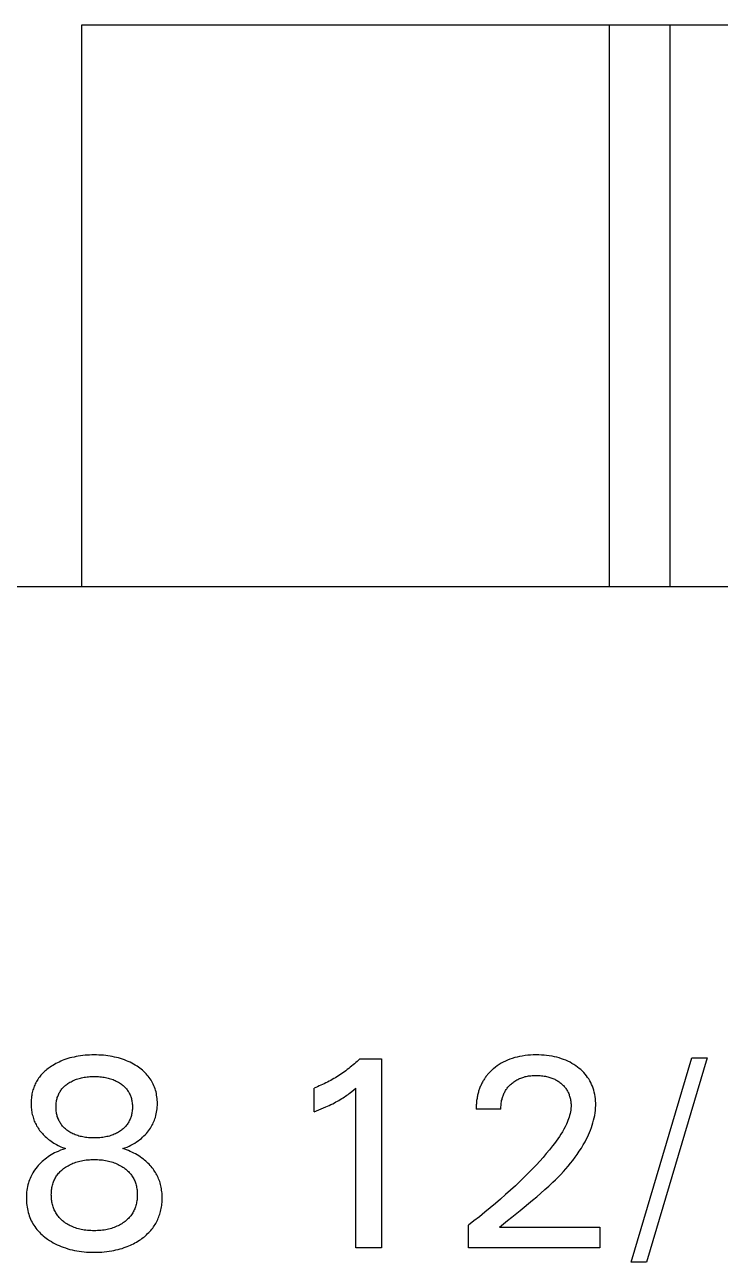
# Model space of a CAD drawing. Extents: x 0 to 420, y 0 to 297.
# Drawn here: x 154.85 to 162.89, y 229.54 to 243.86 of the extents above; entities that cross this region are included whole.
import ezdxf

# ---------------------------------------------------------------- set-up
doc = ezdxf.new("R2010")
doc.units = 0
doc.header["$LTSCALE"] = 23.1
doc.layers.add('10000_FRONT', color=7, linetype='CONTINUOUS')

msp = doc.modelspace()

# ---------------------------------------------------------------- linework, layer by layer
at = {"layer": '10000_FRONT', "color": 7, "linetype": 'CONTINUOUS'}
for p, q in [((155.513, 237.356), (155.513, 243.856)), ((155.513, 243.856), (169.763, 243.856)), ((161.613, 237.356), (161.613, 243.856)), ((162.313, 237.356), (162.313, 243.856)), ((182.263, 237.356), (148.763, 237.356)), ((155.398, 231.91), (155.375, 231.904)), ((155.422, 231.915), (155.398, 231.91)), ((155.446, 231.92), (155.422, 231.915)), ((155.47, 231.925), (155.446, 231.92)), ((155.496, 231.929), (155.47, 231.925)), ((155.523, 231.932), (155.496, 231.929)), ((155.549, 231.935), (155.523, 231.932)), ((155.576, 231.937), (155.549, 231.935)), ((155.602, 231.938), (155.576, 231.937)), ((155.629, 231.939), (155.602, 231.938)), ((155.655, 231.939), (155.629, 231.939)), ((155.682, 231.939), (155.655, 231.939)), ((155.708, 231.938), (155.682, 231.939)), ((155.735, 231.937), (155.708, 231.938)), ((155.761, 231.935), (155.735, 231.937)), ((155.788, 231.932), (155.761, 231.935)), ((155.814, 231.929), (155.788, 231.932)), ((155.84, 231.925), (155.814, 231.929)), ((155.864, 231.92), (155.84, 231.925)), ((155.888, 231.915), (155.864, 231.92)), ((155.912, 231.91), (155.888, 231.915)), ((155.936, 231.904), (155.912, 231.91)), ((160.516, 231.908), (160.488, 231.9)), ((160.544, 231.915), (160.516, 231.908)), ((160.572, 231.921), (160.544, 231.915)), ((160.603, 231.927), (160.572, 231.921)), ((160.635, 231.932), (160.603, 231.927)), ((160.666, 231.935), (160.635, 231.932)), ((160.698, 231.937), (160.666, 231.935)), ((160.73, 231.939), (160.698, 231.937)), ((160.762, 231.939), (160.73, 231.939)), ((160.793, 231.939), (160.762, 231.939)), ((160.824, 231.938), (160.793, 231.939)), ((160.855, 231.936), (160.824, 231.938)), ((160.885, 231.933), (160.855, 231.936)), ((160.916, 231.929), (160.885, 231.933)), ((160.947, 231.924), (160.916, 231.929)), ((160.974, 231.918), (160.947, 231.924)), ((161.001, 231.912), (160.974, 231.918)), ((161.028, 231.905), (161.001, 231.912)), ((155.109, 231.771), (155.097, 231.761)), ((155.122, 231.781), (155.109, 231.771)), ((155.135, 231.79), (155.122, 231.781)), ((155.148, 231.799), (155.135, 231.79)), ((155.161, 231.808), (155.148, 231.799)), ((155.178, 231.819), (155.161, 231.808)), ((155.196, 231.829), (155.178, 231.819)), ((155.213, 231.839), (155.196, 231.829)), ((155.231, 231.849), (155.213, 231.839)), ((155.249, 231.857), (155.231, 231.849)), ((155.268, 231.866), (155.249, 231.857)), ((155.286, 231.874), (155.268, 231.866)), ((155.305, 231.881), (155.286, 231.874)), ((155.328, 231.889), (155.305, 231.881)), ((155.351, 231.897), (155.328, 231.889)), ((155.375, 231.904), (155.351, 231.897)), ((155.959, 231.897), (155.936, 231.904)), ((155.982, 231.889), (155.959, 231.897)), ((156.005, 231.881), (155.982, 231.889)), ((156.027, 231.872), (156.005, 231.881)), ((156.048, 231.863), (156.027, 231.872)), ((156.069, 231.854), (156.048, 231.863)), ((156.09, 231.843), (156.069, 231.854)), ((156.11, 231.832), (156.09, 231.843)), ((156.13, 231.821), (156.11, 231.832)), ((156.15, 231.808), (156.13, 231.821)), ((156.166, 231.797), (156.15, 231.808)), ((156.182, 231.786), (156.166, 231.797)), ((156.197, 231.774), (156.182, 231.786)), ((156.212, 231.762), (156.197, 231.774)), ((158.581, 231.77), (158.564, 231.757)), ((158.598, 231.783), (158.581, 231.77)), ((158.614, 231.796), (158.598, 231.783)), ((158.631, 231.809), (158.614, 231.796)), ((158.647, 231.823), (158.631, 231.809)), ((158.663, 231.837), (158.647, 231.823)), ((158.679, 231.851), (158.663, 231.837)), ((158.695, 231.865), (158.679, 231.851)), ((158.71, 231.879), (158.695, 231.865)), ((158.725, 231.894), (158.71, 231.879)), ((158.725, 231.894), (158.975, 231.894)), ((158.975, 231.894), (158.975, 229.706)), ((160.255, 231.766), (160.247, 231.759)), ((160.262, 231.773), (160.255, 231.766)), ((160.27, 231.78), (160.262, 231.773)), ((160.292, 231.797), (160.27, 231.78)), ((160.314, 231.814), (160.292, 231.797)), ((160.336, 231.829), (160.314, 231.814)), ((160.36, 231.843), (160.336, 231.829)), ((160.384, 231.856), (160.36, 231.843)), ((160.408, 231.868), (160.384, 231.856)), ((160.434, 231.88), (160.408, 231.868)), ((160.461, 231.891), (160.434, 231.88)), ((160.488, 231.9), (160.461, 231.891)), ((161.055, 231.896), (161.028, 231.905)), ((161.081, 231.887), (161.055, 231.896)), ((161.107, 231.877), (161.081, 231.887)), ((161.131, 231.866), (161.107, 231.877)), ((161.155, 231.855), (161.131, 231.866)), ((161.178, 231.842), (161.155, 231.855)), ((161.2, 231.829), (161.178, 231.842)), ((161.222, 231.814), (161.2, 231.829)), ((161.243, 231.799), (161.222, 231.814)), ((161.262, 231.784), (161.243, 231.799)), ((161.28, 231.769), (161.262, 231.784)), ((161.298, 231.752), (161.28, 231.769)), ((161.862, 229.541), (162.562, 231.906)), ((162.74, 231.906), (162.04, 229.541)), ((162.562, 231.906), (162.74, 231.906)), ((154.988, 231.631), (154.981, 231.618)), ((154.996, 231.644), (154.988, 231.631)), ((155.004, 231.656), (154.996, 231.644)), ((155.012, 231.669), (155.004, 231.656)), ((155.021, 231.681), (155.012, 231.669)), ((155.03, 231.692), (155.021, 231.681)), ((155.04, 231.705), (155.03, 231.692)), ((155.051, 231.717), (155.04, 231.705)), ((155.062, 231.728), (155.051, 231.717)), ((155.073, 231.739), (155.062, 231.728)), ((155.085, 231.75), (155.073, 231.739)), ((155.097, 231.761), (155.085, 231.75)), ((155.363, 231.616), (155.375, 231.624)), ((155.375, 231.624), (155.387, 231.63)), ((155.387, 231.63), (155.399, 231.637)), ((155.399, 231.637), (155.412, 231.643)), ((155.412, 231.643), (155.425, 231.648)), ((155.425, 231.648), (155.438, 231.654)), ((155.438, 231.654), (155.452, 231.659)), ((155.452, 231.659), (155.466, 231.663)), ((155.466, 231.663), (155.48, 231.668)), ((155.48, 231.668), (155.495, 231.672)), ((155.495, 231.672), (155.51, 231.675)), ((155.51, 231.675), (155.524, 231.678)), ((155.524, 231.678), (155.539, 231.681)), ((155.539, 231.681), (155.556, 231.683)), ((155.556, 231.683), (155.572, 231.685)), ((155.572, 231.685), (155.589, 231.687)), ((155.589, 231.687), (155.605, 231.688)), ((155.605, 231.688), (155.622, 231.689)), ((155.622, 231.689), (155.639, 231.69)), ((155.639, 231.69), (155.655, 231.69)), ((155.655, 231.69), (155.672, 231.69)), ((155.672, 231.69), (155.689, 231.689)), ((155.689, 231.689), (155.705, 231.688)), ((155.705, 231.688), (155.722, 231.687)), ((155.722, 231.687), (155.738, 231.685)), ((155.738, 231.685), (155.755, 231.683)), ((155.755, 231.683), (155.772, 231.681)), ((155.772, 231.681), (155.786, 231.678)), ((155.786, 231.678), (155.801, 231.675)), ((155.801, 231.675), (155.816, 231.672)), ((155.816, 231.672), (155.83, 231.668)), ((155.83, 231.668), (155.845, 231.663)), ((155.845, 231.663), (155.859, 231.659)), ((155.859, 231.659), (155.873, 231.654)), ((155.873, 231.654), (155.886, 231.648)), ((155.886, 231.648), (155.899, 231.643)), ((155.899, 231.643), (155.911, 231.637)), ((155.911, 231.637), (155.924, 231.63)), ((155.924, 231.63), (155.936, 231.624)), ((155.936, 231.624), (155.948, 231.616)), ((156.227, 231.749), (156.212, 231.762)), ((156.241, 231.736), (156.227, 231.749)), ((156.255, 231.722), (156.241, 231.736)), ((156.268, 231.707), (156.255, 231.722)), ((156.28, 231.692), (156.268, 231.707)), ((156.291, 231.678), (156.28, 231.692)), ((156.302, 231.663), (156.291, 231.678)), ((156.312, 231.648), (156.302, 231.663)), ((156.321, 231.632), (156.312, 231.648)), ((156.33, 231.616), (156.321, 231.632)), ((158.351, 231.625), (158.333, 231.615)), ((158.37, 231.634), (158.351, 231.625)), ((158.389, 231.644), (158.37, 231.634)), ((158.407, 231.655), (158.389, 231.644)), ((158.425, 231.665), (158.407, 231.655)), ((158.443, 231.676), (158.425, 231.665)), ((158.461, 231.687), (158.443, 231.676)), ((158.478, 231.698), (158.461, 231.687)), ((158.496, 231.709), (158.478, 231.698)), ((158.513, 231.721), (158.496, 231.709)), ((158.53, 231.733), (158.513, 231.721)), ((158.547, 231.745), (158.53, 231.733)), ((158.564, 231.757), (158.547, 231.745)), ((160.142, 231.624), (160.137, 231.614)), ((160.148, 231.634), (160.142, 231.624)), ((160.154, 231.644), (160.148, 231.634)), ((160.16, 231.653), (160.154, 231.644)), ((160.165, 231.662), (160.16, 231.653)), ((160.171, 231.671), (160.165, 231.662)), ((160.177, 231.68), (160.171, 231.671)), ((160.183, 231.688), (160.177, 231.68)), ((160.19, 231.696), (160.183, 231.688)), ((160.196, 231.705), (160.19, 231.696)), ((160.203, 231.713), (160.196, 231.705)), ((160.21, 231.721), (160.203, 231.713)), ((160.217, 231.729), (160.21, 231.721)), ((160.224, 231.736), (160.217, 231.729)), ((160.232, 231.744), (160.224, 231.736)), ((160.239, 231.752), (160.232, 231.744)), ((160.247, 231.759), (160.239, 231.752)), ((160.487, 231.614), (160.497, 231.622)), ((160.497, 231.622), (160.507, 231.63)), ((160.507, 231.63), (160.517, 231.637)), ((160.517, 231.637), (160.528, 231.643)), ((160.528, 231.643), (160.539, 231.65)), ((160.539, 231.65), (160.55, 231.656)), ((160.55, 231.656), (160.562, 231.661)), ((160.562, 231.661), (160.573, 231.667)), ((160.573, 231.667), (160.586, 231.672)), ((160.586, 231.672), (160.598, 231.676)), ((160.598, 231.676), (160.61, 231.68)), ((160.61, 231.68), (160.623, 231.684)), ((160.623, 231.684), (160.635, 231.688)), ((160.635, 231.688), (160.648, 231.691)), ((160.648, 231.691), (160.662, 231.693)), ((160.662, 231.693), (160.676, 231.696)), ((160.676, 231.696), (160.69, 231.698)), ((160.69, 231.698), (160.704, 231.699)), ((160.704, 231.699), (160.719, 231.701)), ((160.719, 231.701), (160.733, 231.701)), ((160.733, 231.701), (160.747, 231.702)), ((160.747, 231.702), (160.762, 231.702)), ((160.762, 231.702), (160.778, 231.702)), ((160.778, 231.702), (160.793, 231.701)), ((160.793, 231.701), (160.809, 231.701)), ((160.809, 231.701), (160.825, 231.699)), ((160.825, 231.699), (160.841, 231.697)), ((160.841, 231.697), (160.857, 231.695)), ((160.857, 231.695), (160.872, 231.692)), ((160.872, 231.692), (160.885, 231.69)), ((160.885, 231.69), (160.897, 231.687)), ((160.897, 231.687), (160.909, 231.684)), ((160.909, 231.684), (160.921, 231.68)), ((160.921, 231.68), (160.933, 231.676)), ((160.933, 231.676), (160.945, 231.672)), ((160.945, 231.672), (160.957, 231.668)), ((160.957, 231.668), (160.968, 231.663)), ((160.968, 231.663), (160.979, 231.658)), ((160.979, 231.658), (160.989, 231.652)), ((160.989, 231.652), (161, 231.647)), ((161, 231.647), (161.01, 231.641)), ((161.01, 231.641), (161.02, 231.634)), ((161.02, 231.634), (161.03, 231.628)), ((161.03, 231.628), (161.039, 231.621)), ((161.314, 231.736), (161.298, 231.752)), ((161.33, 231.718), (161.314, 231.736)), ((161.345, 231.699), (161.33, 231.718)), ((161.359, 231.68), (161.345, 231.699)), ((161.372, 231.661), (161.359, 231.68)), ((161.384, 231.641), (161.372, 231.661)), ((161.395, 231.62), (161.384, 231.641)), ((154.936, 231.488), (154.933, 231.472)), ((154.939, 231.503), (154.936, 231.488)), ((154.943, 231.519), (154.939, 231.503)), ((154.947, 231.534), (154.943, 231.519)), ((154.952, 231.549), (154.947, 231.534)), ((154.957, 231.563), (154.952, 231.549)), ((154.962, 231.577), (154.957, 231.563)), ((154.968, 231.591), (154.962, 231.577)), ((154.974, 231.604), (154.968, 231.591)), ((154.981, 231.618), (154.974, 231.604)), ((155.237, 231.468), (155.241, 231.478)), ((155.241, 231.478), (155.246, 231.489)), ((155.246, 231.489), (155.251, 231.499)), ((155.251, 231.499), (155.256, 231.509)), ((155.256, 231.509), (155.262, 231.518)), ((155.262, 231.518), (155.268, 231.528)), ((155.268, 231.528), (155.275, 231.537)), ((155.275, 231.537), (155.282, 231.546)), ((155.282, 231.546), (155.29, 231.555)), ((155.29, 231.555), (155.298, 231.564)), ((155.298, 231.564), (155.306, 231.572)), ((155.306, 231.572), (155.314, 231.58)), ((155.314, 231.58), (155.323, 231.587)), ((155.323, 231.587), (155.332, 231.595)), ((155.332, 231.595), (155.342, 231.602)), ((155.342, 231.602), (155.351, 231.609)), ((155.351, 231.609), (155.363, 231.616)), ((155.948, 231.616), (155.959, 231.609)), ((155.959, 231.609), (155.961, 231.607)), ((155.961, 231.607), (155.971, 231.6)), ((155.971, 231.6), (155.98, 231.594)), ((155.98, 231.594), (155.989, 231.586)), ((155.989, 231.586), (155.997, 231.579)), ((155.997, 231.579), (156.005, 231.571)), ((156.005, 231.571), (156.013, 231.563)), ((156.013, 231.563), (156.021, 231.554)), ((156.021, 231.554), (156.029, 231.546)), ((156.029, 231.546), (156.036, 231.537)), ((156.036, 231.537), (156.042, 231.528)), ((156.042, 231.528), (156.048, 231.518)), ((156.048, 231.518), (156.054, 231.509)), ((156.054, 231.509), (156.06, 231.499)), ((156.06, 231.499), (156.065, 231.489)), ((156.065, 231.489), (156.07, 231.478)), ((156.07, 231.478), (156.074, 231.468)), ((156.338, 231.6), (156.33, 231.616)), ((156.346, 231.583), (156.338, 231.6)), ((156.353, 231.566), (156.346, 231.583)), ((156.359, 231.549), (156.353, 231.566)), ((156.365, 231.531), (156.359, 231.549)), ((156.37, 231.512), (156.365, 231.531)), ((156.374, 231.493), (156.37, 231.512)), ((156.377, 231.474), (156.374, 231.493)), ((158.218, 231.563), (158.198, 231.556)), ((158.198, 231.281), (158.198, 231.556)), ((158.237, 231.571), (158.218, 231.563)), ((158.257, 231.58), (158.237, 231.571)), ((158.276, 231.588), (158.257, 231.58)), ((158.295, 231.597), (158.276, 231.588)), ((158.314, 231.606), (158.295, 231.597)), ((158.333, 231.615), (158.314, 231.606)), ((158.575, 231.473), (158.589, 231.483)), ((158.589, 231.483), (158.603, 231.494)), ((158.603, 231.494), (158.618, 231.505)), ((158.618, 231.505), (158.633, 231.516)), ((158.633, 231.516), (158.657, 231.535)), ((158.657, 231.535), (158.68, 231.554)), ((158.68, 229.706), (158.68, 231.554)), ((160.09, 231.485), (160.087, 231.473)), ((160.093, 231.497), (160.09, 231.485)), ((160.096, 231.508), (160.093, 231.497)), ((160.099, 231.519), (160.096, 231.508)), ((160.103, 231.53), (160.099, 231.519)), ((160.106, 231.541), (160.103, 231.53)), ((160.11, 231.552), (160.106, 231.541)), ((160.114, 231.562), (160.11, 231.552)), ((160.118, 231.573), (160.114, 231.562)), ((160.123, 231.583), (160.118, 231.573)), ((160.127, 231.594), (160.123, 231.583)), ((160.132, 231.604), (160.127, 231.594)), ((160.137, 231.614), (160.132, 231.604)), ((160.382, 231.468), (160.386, 231.479)), ((160.386, 231.479), (160.39, 231.489)), ((160.39, 231.489), (160.395, 231.499)), ((160.395, 231.499), (160.4, 231.51)), ((160.4, 231.51), (160.406, 231.52)), ((160.406, 231.52), (160.411, 231.529)), ((160.411, 231.529), (160.417, 231.538)), ((160.417, 231.538), (160.424, 231.548)), ((160.424, 231.548), (160.43, 231.556)), ((160.43, 231.556), (160.437, 231.565)), ((160.437, 231.565), (160.445, 231.574)), ((160.445, 231.574), (160.452, 231.582)), ((160.452, 231.582), (160.46, 231.59)), ((160.46, 231.59), (160.468, 231.598)), ((160.468, 231.598), (160.477, 231.606)), ((160.477, 231.606), (160.487, 231.614)), ((161.039, 231.621), (161.048, 231.613)), ((161.048, 231.613), (161.057, 231.606)), ((161.057, 231.606), (161.065, 231.599)), ((161.065, 231.599), (161.073, 231.591)), ((161.073, 231.591), (161.081, 231.584)), ((161.081, 231.584), (161.088, 231.576)), ((161.088, 231.576), (161.095, 231.567)), ((161.095, 231.567), (161.102, 231.559)), ((161.102, 231.559), (161.108, 231.55)), ((161.108, 231.55), (161.114, 231.541)), ((161.114, 231.541), (161.12, 231.532)), ((161.12, 231.532), (161.125, 231.522)), ((161.125, 231.522), (161.131, 231.513)), ((161.131, 231.513), (161.135, 231.503)), ((161.135, 231.503), (161.14, 231.493)), ((161.14, 231.493), (161.144, 231.482)), ((161.144, 231.482), (161.147, 231.472)), ((161.405, 231.599), (161.395, 231.62)), ((161.414, 231.577), (161.405, 231.599)), ((161.422, 231.555), (161.414, 231.577)), ((161.429, 231.533), (161.422, 231.555)), ((161.436, 231.508), (161.429, 231.533)), ((161.441, 231.483), (161.436, 231.508)), ((161.446, 231.458), (161.441, 231.483)), ((154.927, 231.425), (154.926, 231.41)), ((154.926, 231.41), (154.926, 231.394)), ((154.926, 231.394), (154.926, 231.378)), ((154.926, 231.378), (154.926, 231.362)), ((154.926, 231.362), (154.926, 231.345)), ((154.926, 231.345), (154.927, 231.329)), ((154.929, 231.441), (154.927, 231.425)), ((154.931, 231.457), (154.929, 231.441)), ((154.933, 231.472), (154.931, 231.457)), ((155.214, 231.35), (155.215, 231.362)), ((155.214, 231.337), (155.214, 231.35)), ((155.214, 231.325), (155.214, 231.337)), ((155.215, 231.362), (155.216, 231.374)), ((155.216, 231.374), (155.217, 231.386)), ((155.217, 231.386), (155.218, 231.399)), ((155.218, 231.399), (155.221, 231.411)), ((155.221, 231.411), (155.223, 231.423)), ((155.223, 231.423), (155.226, 231.435)), ((155.226, 231.435), (155.229, 231.446)), ((155.229, 231.446), (155.233, 231.457)), ((155.233, 231.457), (155.237, 231.468)), ((156.074, 231.468), (156.078, 231.457)), ((156.078, 231.457), (156.081, 231.446)), ((156.081, 231.446), (156.085, 231.435)), ((156.085, 231.435), (156.088, 231.423)), ((156.088, 231.423), (156.09, 231.411)), ((156.09, 231.411), (156.092, 231.399)), ((156.092, 231.399), (156.094, 231.386)), ((156.094, 231.386), (156.095, 231.374)), ((156.095, 231.374), (156.096, 231.362)), ((156.096, 231.362), (156.096, 231.35)), ((156.096, 231.35), (156.097, 231.337)), ((156.097, 231.337), (156.096, 231.325)), ((156.38, 231.455), (156.377, 231.474)), ((156.382, 231.436), (156.38, 231.455)), ((156.384, 231.417), (156.382, 231.436)), ((156.382, 231.317), (156.384, 231.337)), ((156.385, 231.397), (156.384, 231.417)), ((156.384, 231.337), (156.385, 231.357)), ((156.385, 231.378), (156.385, 231.397)), ((156.385, 231.357), (156.385, 231.378)), ((158.307, 231.326), (158.333, 231.338)), ((158.333, 231.338), (158.353, 231.347)), ((158.353, 231.347), (158.373, 231.356)), ((158.373, 231.356), (158.392, 231.366)), ((158.392, 231.366), (158.412, 231.375)), ((158.412, 231.375), (158.431, 231.385)), ((158.431, 231.385), (158.45, 231.396)), ((158.45, 231.396), (158.466, 231.405)), ((158.466, 231.405), (158.483, 231.414)), ((158.483, 231.414), (158.499, 231.424)), ((158.499, 231.424), (158.516, 231.434)), ((158.516, 231.434), (158.532, 231.444)), ((158.532, 231.444), (158.548, 231.454)), ((158.548, 231.454), (158.561, 231.464)), ((158.561, 231.464), (158.575, 231.473)), ((160.072, 231.362), (160.071, 231.349)), ((160.071, 231.349), (160.071, 231.337)), ((160.071, 231.337), (160.071, 231.325)), ((160.073, 231.374), (160.072, 231.362)), ((160.074, 231.387), (160.073, 231.374)), ((160.075, 231.399), (160.074, 231.387)), ((160.076, 231.411), (160.075, 231.399)), ((160.078, 231.424), (160.076, 231.411)), ((160.08, 231.436), (160.078, 231.424)), ((160.082, 231.449), (160.08, 231.436)), ((160.085, 231.461), (160.082, 231.449)), ((160.087, 231.473), (160.085, 231.461)), ((160.356, 231.326), (160.357, 231.34)), ((160.357, 231.34), (160.358, 231.354)), ((160.358, 231.354), (160.359, 231.369)), ((160.359, 231.369), (160.361, 231.383)), ((160.361, 231.383), (160.363, 231.397)), ((160.363, 231.397), (160.365, 231.411)), ((160.365, 231.411), (160.369, 231.424)), ((160.369, 231.424), (160.371, 231.435)), ((160.371, 231.435), (160.375, 231.446)), ((160.375, 231.446), (160.378, 231.457)), ((160.378, 231.457), (160.382, 231.468)), ((161.147, 231.472), (161.151, 231.462)), ((161.151, 231.462), (161.154, 231.451)), ((161.154, 231.451), (161.157, 231.439)), ((161.157, 231.439), (161.159, 231.428)), ((161.159, 231.428), (161.162, 231.416)), ((161.162, 231.416), (161.164, 231.404)), ((161.164, 231.404), (161.165, 231.392)), ((161.165, 231.392), (161.166, 231.38)), ((161.166, 231.38), (161.167, 231.368)), ((161.167, 231.344), (161.166, 231.322)), ((161.167, 231.368), (161.167, 231.356)), ((161.167, 231.356), (161.167, 231.344)), ((161.449, 231.432), (161.446, 231.458)), ((161.451, 231.407), (161.449, 231.432)), ((161.452, 231.382), (161.451, 231.407)), ((161.451, 231.327), (161.452, 231.356)), ((161.452, 231.356), (161.452, 231.382)), ((154.927, 231.329), (154.929, 231.313)), ((154.929, 231.313), (154.931, 231.297)), ((154.931, 231.297), (154.933, 231.281)), ((154.933, 231.281), (154.936, 231.265)), ((154.936, 231.265), (154.94, 231.249)), ((154.94, 231.249), (154.944, 231.234)), ((154.944, 231.234), (154.948, 231.218)), ((154.948, 231.218), (154.953, 231.203)), ((154.953, 231.203), (154.958, 231.189)), ((155.215, 231.312), (155.214, 231.325)), ((155.216, 231.3), (155.215, 231.312)), ((155.217, 231.288), (155.216, 231.3)), ((155.218, 231.275), (155.217, 231.288)), ((155.22, 231.263), (155.218, 231.275)), ((155.223, 231.251), (155.22, 231.263)), ((155.226, 231.239), (155.223, 231.251)), ((155.229, 231.227), (155.226, 231.239)), ((155.233, 231.216), (155.229, 231.227)), ((155.236, 231.206), (155.233, 231.216)), ((155.241, 231.195), (155.236, 231.206)), ((155.245, 231.185), (155.241, 231.195)), ((156.07, 231.195), (156.065, 231.185)), ((156.074, 231.206), (156.07, 231.195)), ((156.078, 231.216), (156.074, 231.206)), ((156.081, 231.227), (156.078, 231.216)), ((156.085, 231.239), (156.081, 231.227)), ((156.088, 231.251), (156.085, 231.239)), ((156.09, 231.263), (156.088, 231.251)), ((156.092, 231.275), (156.09, 231.263)), ((156.094, 231.288), (156.092, 231.275)), ((156.095, 231.3), (156.094, 231.288)), ((156.096, 231.312), (156.095, 231.3)), ((156.096, 231.325), (156.096, 231.312)), ((156.352, 231.185), (156.357, 231.201)), ((156.357, 231.201), (156.363, 231.217)), ((156.363, 231.217), (156.368, 231.237)), ((156.368, 231.237), (156.373, 231.257)), ((156.373, 231.257), (156.377, 231.277)), ((156.377, 231.277), (156.38, 231.297)), ((156.38, 231.297), (156.382, 231.317)), ((158.198, 231.281), (158.226, 231.292)), ((158.226, 231.292), (158.253, 231.303)), ((158.253, 231.303), (158.28, 231.314)), ((158.28, 231.314), (158.307, 231.326)), ((160.071, 231.325), (160.071, 231.312)), ((160.356, 231.312), (160.071, 231.312)), ((160.356, 231.312), (160.356, 231.326)), ((161.138, 231.199), (161.13, 231.179)), ((161.145, 231.219), (161.138, 231.199)), ((161.151, 231.239), (161.145, 231.219)), ((161.156, 231.26), (161.151, 231.239)), ((161.16, 231.281), (161.156, 231.26)), ((161.164, 231.302), (161.16, 231.281)), ((161.166, 231.322), (161.164, 231.302)), ((161.428, 231.183), (161.435, 231.211)), ((161.435, 231.211), (161.441, 231.24)), ((161.441, 231.24), (161.445, 231.269)), ((161.445, 231.269), (161.449, 231.298)), ((161.449, 231.298), (161.451, 231.327)), ((154.958, 231.189), (154.963, 231.175)), ((154.963, 231.175), (154.969, 231.16)), ((154.969, 231.16), (154.976, 231.146)), ((154.976, 231.146), (154.983, 231.133)), ((154.983, 231.133), (154.99, 231.119)), ((154.99, 231.119), (154.998, 231.106)), ((154.998, 231.106), (155.006, 231.093)), ((155.006, 231.093), (155.015, 231.08)), ((155.015, 231.08), (155.024, 231.067)), ((155.024, 231.067), (155.034, 231.054)), ((155.034, 231.054), (155.045, 231.041)), ((155.25, 231.174), (155.245, 231.185)), ((155.256, 231.164), (155.25, 231.174)), ((155.262, 231.155), (155.256, 231.164)), ((155.268, 231.145), (155.262, 231.155)), ((155.274, 231.136), (155.268, 231.145)), ((155.281, 231.126), (155.274, 231.136)), ((155.289, 231.117), (155.281, 231.126)), ((155.297, 231.109), (155.289, 231.117)), ((155.305, 231.1), (155.297, 231.109)), ((155.313, 231.092), (155.305, 231.1)), ((155.322, 231.084), (155.313, 231.092)), ((155.331, 231.077), (155.322, 231.084)), ((155.34, 231.07), (155.331, 231.077)), ((155.35, 231.063), (155.34, 231.07)), ((155.361, 231.055), (155.35, 231.063)), ((155.373, 231.047), (155.361, 231.055)), ((155.949, 231.055), (155.937, 231.047)), ((155.961, 231.063), (155.949, 231.055)), ((155.97, 231.07), (155.961, 231.063)), ((155.98, 231.077), (155.97, 231.07)), ((155.989, 231.084), (155.98, 231.077)), ((155.997, 231.092), (155.989, 231.084)), ((156.006, 231.1), (155.997, 231.092)), ((156.014, 231.109), (156.006, 231.1)), ((156.022, 231.117), (156.014, 231.109)), ((156.029, 231.126), (156.022, 231.117)), ((156.036, 231.136), (156.029, 231.126)), ((156.043, 231.145), (156.036, 231.136)), ((156.049, 231.155), (156.043, 231.145)), ((156.055, 231.164), (156.049, 231.155)), ((156.06, 231.174), (156.055, 231.164)), ((156.065, 231.185), (156.06, 231.174)), ((156.271, 231.046), (156.284, 231.062)), ((156.284, 231.062), (156.296, 231.078)), ((156.296, 231.078), (156.305, 231.093)), ((156.305, 231.093), (156.314, 231.107)), ((156.314, 231.107), (156.323, 231.122)), ((156.323, 231.122), (156.331, 231.138)), ((156.331, 231.138), (156.338, 231.153)), ((156.338, 231.153), (156.345, 231.169)), ((156.345, 231.169), (156.352, 231.185)), ((161.067, 231.051), (161.05, 231.022)), ((161.084, 231.08), (161.067, 231.051)), ((161.099, 231.109), (161.084, 231.08)), ((161.114, 231.139), (161.099, 231.109)), ((161.122, 231.159), (161.114, 231.139)), ((161.13, 231.179), (161.122, 231.159)), ((161.38, 231.043), (161.391, 231.07)), ((161.391, 231.07), (161.402, 231.098)), ((161.402, 231.098), (161.411, 231.126)), ((161.411, 231.126), (161.42, 231.154)), ((161.42, 231.154), (161.428, 231.183)), ((155.045, 231.041), (155.056, 231.029)), ((155.056, 231.029), (155.067, 231.017)), ((155.067, 231.017), (155.078, 231.006)), ((155.078, 231.006), (155.09, 230.995)), ((155.09, 230.995), (155.102, 230.984)), ((155.102, 230.984), (155.114, 230.973)), ((155.114, 230.973), (155.127, 230.963)), ((155.127, 230.963), (155.142, 230.952)), ((155.142, 230.952), (155.157, 230.941)), ((155.157, 230.941), (155.172, 230.93)), ((155.172, 230.93), (155.188, 230.92)), ((155.188, 230.92), (155.204, 230.911)), ((155.204, 230.911), (155.22, 230.902)), ((155.385, 231.04), (155.373, 231.047)), ((155.398, 231.034), (155.385, 231.04)), ((155.41, 231.027), (155.398, 231.034)), ((155.423, 231.022), (155.41, 231.027)), ((155.436, 231.016), (155.423, 231.022)), ((155.45, 231.011), (155.436, 231.016)), ((155.465, 231.006), (155.45, 231.011)), ((155.479, 231.001), (155.465, 231.006)), ((155.494, 230.997), (155.479, 231.001)), ((155.508, 230.994), (155.494, 230.997)), ((155.523, 230.991), (155.508, 230.994)), ((155.538, 230.988), (155.523, 230.991)), ((155.555, 230.985), (155.538, 230.988)), ((155.571, 230.983), (155.555, 230.985)), ((155.588, 230.982), (155.571, 230.983)), ((155.605, 230.98), (155.588, 230.982)), ((155.622, 230.979), (155.605, 230.98)), ((155.638, 230.979), (155.622, 230.979)), ((155.655, 230.979), (155.638, 230.979)), ((155.672, 230.979), (155.655, 230.979)), ((155.689, 230.979), (155.672, 230.979)), ((155.706, 230.98), (155.689, 230.979)), ((155.722, 230.982), (155.706, 230.98)), ((155.739, 230.983), (155.722, 230.982)), ((155.756, 230.985), (155.739, 230.983)), ((155.772, 230.988), (155.756, 230.985)), ((155.787, 230.991), (155.772, 230.988)), ((155.802, 230.994), (155.787, 230.991)), ((155.817, 230.997), (155.802, 230.994)), ((155.831, 231.001), (155.817, 230.997)), ((155.846, 231.006), (155.831, 231.001)), ((155.86, 231.011), (155.846, 231.006)), ((155.874, 231.016), (155.86, 231.011)), ((155.887, 231.022), (155.874, 231.016)), ((155.9, 231.027), (155.887, 231.022)), ((155.913, 231.034), (155.9, 231.027)), ((155.925, 231.04), (155.913, 231.034)), ((155.937, 231.047), (155.925, 231.04)), ((156.08, 230.895), (156.102, 230.907)), ((156.102, 230.907), (156.123, 230.919)), ((156.123, 230.919), (156.144, 230.933)), ((156.144, 230.933), (156.164, 230.947)), ((156.164, 230.947), (156.184, 230.962)), ((156.184, 230.962), (156.2, 230.974)), ((156.2, 230.974), (156.215, 230.988)), ((156.215, 230.988), (156.23, 231.002)), ((156.23, 231.002), (156.244, 231.016)), ((156.244, 231.016), (156.258, 231.031)), ((156.258, 231.031), (156.271, 231.046)), ((160.974, 230.913), (160.954, 230.887)), ((160.994, 230.94), (160.974, 230.913)), ((161.013, 230.967), (160.994, 230.94)), ((161.032, 230.994), (161.013, 230.967)), ((161.05, 231.022), (161.032, 230.994)), ((161.308, 230.898), (161.329, 230.936)), ((161.329, 230.936), (161.342, 230.962)), ((161.342, 230.962), (161.356, 230.989)), ((161.356, 230.989), (161.368, 231.016)), ((161.368, 231.016), (161.38, 231.043)), ((155.14, 230.772), (155.122, 230.76)), ((155.158, 230.783), (155.14, 230.772)), ((155.177, 230.794), (155.158, 230.783)), ((155.197, 230.805), (155.177, 230.794)), ((155.217, 230.815), (155.197, 230.805)), ((155.237, 230.824), (155.217, 230.815)), ((155.22, 230.902), (155.237, 230.893)), ((155.237, 230.893), (155.254, 230.885)), ((155.265, 230.836), (155.237, 230.824)), ((155.254, 230.885), (155.271, 230.877)), ((155.294, 230.847), (155.265, 230.836)), ((155.271, 230.877), (155.288, 230.87)), ((155.288, 230.87), (155.305, 230.863)), ((155.323, 230.857), (155.294, 230.847)), ((155.305, 230.863), (155.323, 230.857)), ((155.987, 230.856), (156.011, 230.864)), ((156.009, 230.849), (155.987, 230.856)), ((156.03, 230.841), (156.009, 230.849)), ((156.011, 230.864), (156.035, 230.874)), ((156.051, 230.833), (156.03, 230.841)), ((156.035, 230.874), (156.058, 230.884)), ((156.072, 230.824), (156.051, 230.833)), ((156.058, 230.884), (156.08, 230.895)), ((156.092, 230.814), (156.072, 230.824)), ((156.112, 230.804), (156.092, 230.814)), ((156.132, 230.794), (156.112, 230.804)), ((156.151, 230.783), (156.132, 230.794)), ((156.17, 230.771), (156.151, 230.783)), ((156.188, 230.759), (156.17, 230.771)), ((160.881, 230.798), (160.844, 230.754)), ((160.918, 230.842), (160.881, 230.798)), ((160.954, 230.887), (160.918, 230.842)), ((161.214, 230.755), (161.239, 230.789)), ((161.239, 230.789), (161.262, 230.825)), ((161.262, 230.825), (161.286, 230.861)), ((161.286, 230.861), (161.308, 230.898)), ((154.98, 230.626), (154.967, 230.608)), ((154.994, 230.643), (154.98, 230.626)), ((155.008, 230.659), (154.994, 230.643)), ((155.023, 230.675), (155.008, 230.659)), ((155.038, 230.691), (155.023, 230.675)), ((155.054, 230.706), (155.038, 230.691)), ((155.071, 230.72), (155.054, 230.706)), ((155.088, 230.734), (155.071, 230.72)), ((155.105, 230.747), (155.088, 230.734)), ((155.122, 230.76), (155.105, 230.747)), ((155.291, 230.616), (155.302, 230.625)), ((155.302, 230.625), (155.312, 230.633)), ((155.312, 230.633), (155.325, 230.642)), ((155.325, 230.642), (155.339, 230.65)), ((155.339, 230.65), (155.353, 230.658)), ((155.353, 230.658), (155.367, 230.666)), ((155.367, 230.666), (155.381, 230.673)), ((155.381, 230.673), (155.395, 230.68)), ((155.395, 230.68), (155.41, 230.686)), ((155.41, 230.686), (155.426, 230.692)), ((155.426, 230.692), (155.442, 230.698)), ((155.442, 230.698), (155.458, 230.703)), ((155.458, 230.703), (155.474, 230.708)), ((155.474, 230.708), (155.491, 230.712)), ((155.491, 230.712), (155.508, 230.715)), ((155.508, 230.715), (155.524, 230.718)), ((155.524, 230.718), (155.543, 230.721)), ((155.543, 230.721), (155.561, 230.724)), ((155.561, 230.724), (155.58, 230.726)), ((155.58, 230.726), (155.599, 230.727)), ((155.599, 230.727), (155.618, 230.728)), ((155.618, 230.728), (155.636, 230.729)), ((155.636, 230.729), (155.655, 230.729)), ((155.655, 230.729), (155.674, 230.729)), ((155.674, 230.729), (155.693, 230.728)), ((155.693, 230.728), (155.712, 230.727)), ((155.712, 230.727), (155.731, 230.726)), ((155.731, 230.726), (155.75, 230.724)), ((155.75, 230.724), (155.768, 230.721)), ((155.768, 230.721), (155.787, 230.718)), ((155.787, 230.718), (155.804, 230.715)), ((155.804, 230.715), (155.821, 230.712)), ((155.821, 230.712), (155.837, 230.708)), ((155.837, 230.708), (155.854, 230.703)), ((155.854, 230.703), (155.87, 230.698)), ((155.87, 230.698), (155.886, 230.692)), ((155.886, 230.692), (155.902, 230.686)), ((155.902, 230.686), (155.917, 230.68)), ((155.917, 230.68), (155.931, 230.673)), ((155.931, 230.673), (155.945, 230.666)), ((155.945, 230.666), (155.959, 230.658)), ((155.959, 230.658), (155.973, 230.65)), ((155.973, 230.65), (155.987, 230.642)), ((155.987, 230.642), (156, 230.633)), ((156, 230.633), (156.01, 230.625)), ((156.01, 230.625), (156.021, 230.617)), ((156.207, 230.746), (156.188, 230.759)), ((156.224, 230.732), (156.207, 230.746)), ((156.238, 230.721), (156.224, 230.732)), ((156.251, 230.71), (156.238, 230.721)), ((156.264, 230.699), (156.251, 230.71)), ((156.277, 230.687), (156.264, 230.699)), ((156.289, 230.674), (156.277, 230.687)), ((156.301, 230.662), (156.289, 230.674)), ((156.313, 230.648), (156.301, 230.662)), ((156.324, 230.635), (156.313, 230.648)), ((156.335, 230.621), (156.324, 230.635)), ((156.345, 230.607), (156.335, 230.621)), ((160.727, 230.627), (160.687, 230.586)), ((160.766, 230.669), (160.727, 230.627)), ((160.805, 230.711), (160.766, 230.669)), ((160.844, 230.754), (160.805, 230.711)), ((161.078, 230.589), (161.106, 230.621)), ((161.106, 230.621), (161.134, 230.654)), ((161.134, 230.654), (161.162, 230.687)), ((161.162, 230.687), (161.188, 230.72)), ((161.188, 230.72), (161.214, 230.755)), ((154.901, 230.476), (154.895, 230.459)), ((154.907, 230.494), (154.901, 230.476)), ((154.914, 230.511), (154.907, 230.494)), ((154.921, 230.528), (154.914, 230.511)), ((154.929, 230.545), (154.921, 230.528)), ((154.938, 230.561), (154.929, 230.545)), ((154.947, 230.577), (154.938, 230.561)), ((154.957, 230.593), (154.947, 230.577)), ((154.967, 230.608), (154.957, 230.593)), ((155.185, 230.47), (155.19, 230.482)), ((155.19, 230.482), (155.195, 230.494)), ((155.195, 230.494), (155.2, 230.506)), ((155.2, 230.506), (155.207, 230.517)), ((155.207, 230.517), (155.213, 230.528)), ((155.213, 230.528), (155.22, 230.539)), ((155.22, 230.539), (155.227, 230.55)), ((155.227, 230.55), (155.235, 230.56)), ((155.235, 230.56), (155.244, 230.57)), ((155.244, 230.57), (155.253, 230.58)), ((155.253, 230.58), (155.262, 230.59)), ((155.262, 230.59), (155.271, 230.599)), ((155.271, 230.599), (155.281, 230.608)), ((155.281, 230.608), (155.291, 230.616)), ((156.021, 230.617), (156.031, 230.608)), ((156.031, 230.608), (156.041, 230.599)), ((156.041, 230.599), (156.05, 230.59)), ((156.05, 230.59), (156.06, 230.581)), ((156.06, 230.581), (156.068, 230.571)), ((156.068, 230.571), (156.077, 230.561)), ((156.077, 230.561), (156.085, 230.55)), ((156.085, 230.55), (156.092, 230.54)), ((156.092, 230.54), (156.099, 230.529)), ((156.099, 230.529), (156.106, 230.518)), ((156.106, 230.518), (156.112, 230.507)), ((156.112, 230.507), (156.117, 230.495)), ((156.117, 230.495), (156.123, 230.483)), ((156.123, 230.483), (156.127, 230.471)), ((156.354, 230.594), (156.345, 230.607)), ((156.363, 230.579), (156.354, 230.594)), ((156.371, 230.565), (156.363, 230.579)), ((156.379, 230.551), (156.371, 230.565)), ((156.387, 230.536), (156.379, 230.551)), ((156.394, 230.521), (156.387, 230.536)), ((156.4, 230.505), (156.394, 230.521)), ((156.406, 230.49), (156.4, 230.505)), ((156.412, 230.474), (156.406, 230.49)), ((160.579, 230.479), (160.524, 230.427)), ((160.633, 230.532), (160.579, 230.479)), ((160.687, 230.586), (160.633, 230.532)), ((160.958, 230.466), (160.988, 230.496)), ((160.988, 230.496), (161.019, 230.527)), ((161.019, 230.527), (161.049, 230.558)), ((161.049, 230.558), (161.078, 230.589)), ((154.874, 230.352), (154.873, 230.33)), ((154.877, 230.374), (154.874, 230.352)), ((154.88, 230.395), (154.877, 230.374)), ((154.884, 230.417), (154.88, 230.395)), ((154.889, 230.438), (154.884, 230.417)), ((154.895, 230.459), (154.889, 230.438)), ((155.159, 230.322), (155.16, 230.336)), ((155.16, 230.35), (155.161, 230.364)), ((155.16, 230.336), (155.16, 230.35)), ((155.161, 230.364), (155.163, 230.378)), ((155.163, 230.378), (155.164, 230.392)), ((155.164, 230.392), (155.167, 230.406)), ((155.167, 230.406), (155.169, 230.419)), ((155.169, 230.419), (155.173, 230.433)), ((155.173, 230.433), (155.176, 230.446)), ((155.176, 230.446), (155.18, 230.458)), ((155.18, 230.458), (155.185, 230.47)), ((156.127, 230.471), (156.132, 230.459)), ((156.132, 230.459), (156.136, 230.447)), ((156.136, 230.447), (156.139, 230.433)), ((156.139, 230.433), (156.143, 230.42)), ((156.143, 230.42), (156.145, 230.406)), ((156.145, 230.406), (156.148, 230.392)), ((156.148, 230.392), (156.15, 230.378)), ((156.15, 230.378), (156.151, 230.364)), ((156.151, 230.364), (156.152, 230.35)), ((156.152, 230.35), (156.152, 230.336)), ((156.152, 230.336), (156.153, 230.322)), ((156.417, 230.459), (156.412, 230.474)), ((156.422, 230.442), (156.417, 230.459)), ((156.426, 230.425), (156.422, 230.442)), ((156.43, 230.408), (156.426, 230.425)), ((156.433, 230.391), (156.43, 230.408)), ((156.435, 230.374), (156.433, 230.391)), ((156.437, 230.356), (156.435, 230.374)), ((156.439, 230.339), (156.437, 230.356)), ((156.44, 230.321), (156.439, 230.339)), ((160.468, 230.375), (160.41, 230.323)), ((160.524, 230.427), (160.468, 230.375)), ((160.771, 230.299), (160.818, 230.34)), ((160.818, 230.34), (160.865, 230.381)), ((160.865, 230.381), (160.912, 230.423)), ((160.912, 230.423), (160.958, 230.466)), ((154.873, 230.33), (154.871, 230.308)), ((154.871, 230.308), (154.871, 230.286)), ((154.871, 230.286), (154.871, 230.265)), ((154.871, 230.265), (154.872, 230.244)), ((154.872, 230.244), (154.874, 230.222)), ((154.874, 230.222), (154.876, 230.201)), ((154.876, 230.201), (154.879, 230.18)), ((155.16, 230.308), (155.159, 230.322)), ((155.16, 230.294), (155.16, 230.308)), ((155.161, 230.28), (155.16, 230.294)), ((155.162, 230.265), (155.161, 230.28)), ((155.164, 230.251), (155.162, 230.265)), ((155.166, 230.237), (155.164, 230.251)), ((155.169, 230.223), (155.166, 230.237)), ((155.172, 230.209), (155.169, 230.223)), ((155.176, 230.196), (155.172, 230.209)), ((155.18, 230.183), (155.176, 230.196)), ((156.136, 230.196), (156.132, 230.183)), ((156.14, 230.209), (156.136, 230.196)), ((156.143, 230.223), (156.14, 230.209)), ((156.146, 230.237), (156.143, 230.223)), ((156.148, 230.251), (156.146, 230.237)), ((156.15, 230.265), (156.148, 230.251)), ((156.151, 230.28), (156.15, 230.265)), ((156.152, 230.294), (156.151, 230.28)), ((156.153, 230.322), (156.152, 230.308)), ((156.152, 230.308), (156.152, 230.294)), ((156.433, 230.181), (156.436, 230.199)), ((156.436, 230.199), (156.438, 230.216)), ((156.438, 230.216), (156.439, 230.234)), ((156.439, 230.234), (156.44, 230.251)), ((156.441, 230.304), (156.44, 230.321)), ((156.44, 230.251), (156.441, 230.269)), ((156.441, 230.286), (156.441, 230.304)), ((156.441, 230.269), (156.441, 230.286)), ((160.293, 230.22), (160.233, 230.17)), ((160.352, 230.271), (160.293, 230.22)), ((160.41, 230.323), (160.352, 230.271)), ((160.626, 230.179), (160.674, 230.219)), ((160.674, 230.219), (160.723, 230.259)), ((160.723, 230.259), (160.771, 230.299)), ((154.879, 230.18), (154.883, 230.159)), ((154.883, 230.159), (154.887, 230.138)), ((154.887, 230.138), (154.892, 230.117)), ((154.892, 230.117), (154.898, 230.097)), ((154.898, 230.097), (154.905, 230.078)), ((154.905, 230.078), (154.912, 230.059)), ((154.912, 230.059), (154.92, 230.041)), ((155.184, 230.171), (155.18, 230.183)), ((155.189, 230.159), (155.184, 230.171)), ((155.194, 230.147), (155.189, 230.159)), ((155.2, 230.135), (155.194, 230.147)), ((155.206, 230.123), (155.2, 230.135)), ((155.212, 230.112), (155.206, 230.123)), ((155.219, 230.101), (155.212, 230.112)), ((155.226, 230.09), (155.219, 230.101)), ((155.234, 230.079), (155.226, 230.09)), ((155.242, 230.069), (155.234, 230.079)), ((155.251, 230.059), (155.242, 230.069)), ((155.26, 230.049), (155.251, 230.059)), ((155.269, 230.04), (155.26, 230.049)), ((156.051, 230.049), (156.042, 230.04)), ((156.061, 230.059), (156.051, 230.049)), ((156.069, 230.069), (156.061, 230.059)), ((156.078, 230.079), (156.069, 230.069)), ((156.085, 230.09), (156.078, 230.079)), ((156.093, 230.101), (156.085, 230.09)), ((156.1, 230.112), (156.093, 230.101)), ((156.106, 230.123), (156.1, 230.112)), ((156.112, 230.135), (156.106, 230.123)), ((156.118, 230.147), (156.112, 230.135)), ((156.123, 230.159), (156.118, 230.147)), ((156.128, 230.171), (156.123, 230.159)), ((156.132, 230.183), (156.128, 230.171)), ((156.39, 230.034), (156.396, 230.05)), ((156.396, 230.05), (156.403, 230.065)), ((156.403, 230.065), (156.408, 230.08)), ((156.408, 230.08), (156.414, 230.096)), ((156.414, 230.096), (156.419, 230.113)), ((156.419, 230.113), (156.423, 230.13)), ((156.423, 230.13), (156.427, 230.147)), ((156.427, 230.147), (156.43, 230.164)), ((156.43, 230.164), (156.433, 230.181)), ((160.108, 230.068), (160.044, 230.019)), ((160.171, 230.119), (160.108, 230.068)), ((160.233, 230.17), (160.171, 230.119)), ((160.433, 230.024), (160.481, 230.063)), ((160.481, 230.063), (160.577, 230.14)), ((160.577, 230.14), (160.626, 230.179)), ((154.92, 230.041), (154.928, 230.022)), ((154.928, 230.022), (154.937, 230.005)), ((154.937, 230.005), (154.947, 229.987)), ((154.947, 229.987), (154.958, 229.97)), ((154.958, 229.97), (154.969, 229.953)), ((154.969, 229.953), (154.981, 229.937)), ((154.981, 229.937), (154.993, 229.921)), ((154.993, 229.921), (155.007, 229.905)), ((155.007, 229.905), (155.021, 229.889)), ((155.279, 230.031), (155.269, 230.04)), ((155.288, 230.022), (155.279, 230.031)), ((155.299, 230.014), (155.288, 230.022)), ((155.309, 230.006), (155.299, 230.014)), ((155.312, 230.003), (155.309, 230.006)), ((155.325, 229.994), (155.312, 230.003)), ((155.338, 229.986), (155.325, 229.994)), ((155.351, 229.978), (155.338, 229.986)), ((155.365, 229.97), (155.351, 229.978)), ((155.379, 229.963), (155.365, 229.97)), ((155.393, 229.957), (155.379, 229.963)), ((155.407, 229.95), (155.393, 229.957)), ((155.423, 229.944), (155.407, 229.95)), ((155.439, 229.938), (155.423, 229.944)), ((155.456, 229.933), (155.439, 229.938)), ((155.472, 229.928), (155.456, 229.933)), ((155.489, 229.924), (155.472, 229.928)), ((155.506, 229.92), (155.489, 229.924)), ((155.523, 229.917), (155.506, 229.92)), ((155.541, 229.914), (155.523, 229.917)), ((155.56, 229.911), (155.541, 229.914)), ((155.579, 229.909), (155.56, 229.911)), ((155.598, 229.908), (155.579, 229.909)), ((155.617, 229.907), (155.598, 229.908)), ((155.636, 229.906), (155.617, 229.907)), ((155.655, 229.906), (155.636, 229.906)), ((155.674, 229.906), (155.655, 229.906)), ((155.693, 229.907), (155.674, 229.906)), ((155.712, 229.908), (155.693, 229.907)), ((155.731, 229.909), (155.712, 229.908)), ((155.75, 229.911), (155.731, 229.909)), ((155.769, 229.914), (155.75, 229.911)), ((155.788, 229.917), (155.769, 229.914)), ((155.805, 229.92), (155.788, 229.917)), ((155.822, 229.924), (155.805, 229.92)), ((155.838, 229.928), (155.822, 229.924)), ((155.855, 229.933), (155.838, 229.928)), ((155.871, 229.938), (155.855, 229.933)), ((155.887, 229.944), (155.871, 229.938)), ((155.903, 229.95), (155.887, 229.944)), ((155.918, 229.957), (155.903, 229.95)), ((155.933, 229.964), (155.918, 229.957)), ((155.947, 229.971), (155.933, 229.964)), ((155.961, 229.979), (155.947, 229.971)), ((155.975, 229.987), (155.961, 229.979)), ((155.988, 229.996), (155.975, 229.987)), ((156.001, 230.006), (155.988, 229.996)), ((156.012, 230.014), (156.001, 230.006)), ((156.022, 230.022), (156.012, 230.014)), ((156.032, 230.031), (156.022, 230.022)), ((156.042, 230.04), (156.032, 230.031)), ((156.298, 229.896), (156.309, 229.909)), ((156.309, 229.909), (156.32, 229.922)), ((156.32, 229.922), (156.331, 229.936)), ((156.331, 229.936), (156.341, 229.949)), ((156.341, 229.949), (156.35, 229.963)), ((156.35, 229.963), (156.359, 229.976)), ((156.359, 229.976), (156.367, 229.991)), ((156.367, 229.991), (156.375, 230.005)), ((156.375, 230.005), (156.383, 230.02)), ((156.383, 230.02), (156.39, 230.034)), ((160.044, 230.019), (159.98, 229.97)), ((159.98, 229.706), (159.98, 229.97)), ((160.339, 229.947), (160.386, 229.985)), ((160.339, 229.947), (161.498, 229.947)), ((160.386, 229.985), (160.433, 230.024)), ((161.498, 229.947), (161.498, 229.706)), ((155.021, 229.889), (155.036, 229.874)), ((155.036, 229.874), (155.052, 229.86)), ((155.052, 229.86), (155.067, 229.846)), ((155.067, 229.846), (155.084, 229.833)), ((155.084, 229.833), (155.1, 229.82)), ((155.1, 229.82), (155.117, 229.808)), ((155.117, 229.808), (155.138, 229.794)), ((155.138, 229.794), (155.16, 229.78)), ((155.16, 229.78), (155.182, 229.767)), ((155.182, 229.767), (155.204, 229.755)), ((156.109, 229.756), (156.126, 229.765)), ((156.126, 229.765), (156.144, 229.774)), ((156.144, 229.774), (156.16, 229.785)), ((156.16, 229.785), (156.177, 229.795)), ((156.177, 229.795), (156.193, 229.806)), ((156.193, 229.806), (156.207, 229.816)), ((156.207, 229.816), (156.221, 229.827)), ((156.221, 229.827), (156.235, 229.837)), ((156.235, 229.837), (156.248, 229.848)), ((156.248, 229.848), (156.261, 229.86)), ((156.261, 229.86), (156.273, 229.872)), ((156.273, 229.872), (156.286, 229.884)), ((156.286, 229.884), (156.298, 229.896)), ((155.204, 229.755), (155.227, 229.744)), ((155.227, 229.744), (155.25, 229.734)), ((155.25, 229.734), (155.273, 229.724)), ((155.273, 229.724), (155.298, 229.714)), ((155.298, 229.714), (155.324, 229.706)), ((155.324, 229.706), (155.349, 229.698)), ((155.349, 229.698), (155.375, 229.69)), ((155.375, 229.69), (155.401, 229.684)), ((155.401, 229.684), (155.427, 229.678)), ((155.427, 229.678), (155.453, 229.673)), ((155.453, 229.673), (155.481, 229.669)), ((155.481, 229.669), (155.51, 229.665)), ((155.51, 229.665), (155.539, 229.662)), ((155.539, 229.662), (155.568, 229.659)), ((155.568, 229.659), (155.597, 229.658)), ((155.597, 229.658), (155.626, 229.657)), ((155.626, 229.657), (155.655, 229.657)), ((155.655, 229.657), (155.684, 229.657)), ((155.684, 229.657), (155.714, 229.658)), ((155.714, 229.658), (155.743, 229.659)), ((155.743, 229.659), (155.772, 229.662)), ((155.772, 229.662), (155.801, 229.665)), ((155.801, 229.665), (155.83, 229.669)), ((155.83, 229.669), (155.858, 229.673)), ((155.858, 229.673), (155.883, 229.678)), ((155.883, 229.678), (155.907, 229.683)), ((155.907, 229.683), (155.931, 229.689)), ((155.931, 229.689), (155.955, 229.695)), ((155.955, 229.695), (155.979, 229.702)), ((155.979, 229.702), (156.003, 229.71)), ((156.003, 229.71), (156.038, 229.723)), ((156.038, 229.723), (156.056, 229.73)), ((156.056, 229.73), (156.074, 229.738)), ((156.074, 229.738), (156.092, 229.747)), ((156.092, 229.747), (156.109, 229.756)), ((158.975, 229.706), (158.68, 229.706)), ((161.498, 229.706), (159.98, 229.706)), ((162.04, 229.541), (161.862, 229.541))]:
    msp.add_line(p, q, dxfattribs=at)

doc.saveas('drawing.dxf')
